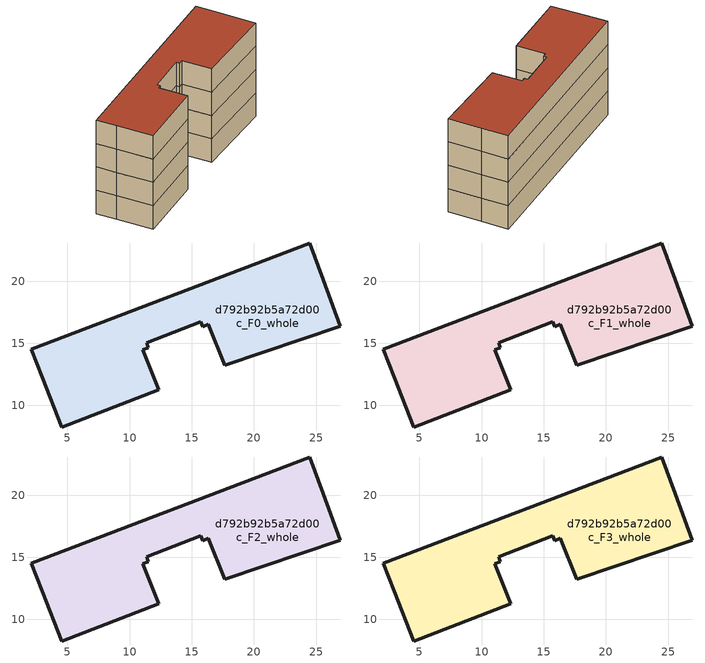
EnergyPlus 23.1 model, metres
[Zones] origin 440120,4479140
d792b92b5a72d00c_F0_whole
 floor ground (EU_floor_Construction): 24.48,23.07 25.57,20.1 26.96,16.38 17.66,13.24 16.34,16.52 15.88,16.35 15.71,16.73 11.4,15.03 11.51,14.65 11.07,14.48 12.33,11.27 4.54,8.27 2.96,12.26 2.08,14.54 z0
 wall outside (EU_wall_Construction): 4.54,8.27 12.33,11.27 11.07,14.48 11.51,14.65 11.4,15.03 15.71,16.73 15.88,16.35 16.34,16.52 17.66,13.24 26.96,16.38 25.57,20.1 24.48,23.07 2.08,14.54 2.96,12.26 4.54,8.27 z0:3
d792b92b5a72d00c_F1_whole
 floor to d792b92b5a72d00c_F0_whole (EU_floor_Construction): 24.48,23.07 25.57,20.1 26.96,16.38 17.66,13.24 16.34,16.52 15.88,16.35 15.71,16.73 11.4,15.03 11.51,14.65 11.07,14.48 12.33,11.27 4.54,8.27 2.96,12.26 2.08,14.54 z3
 wall outside (EU_wall_Construction): 4.54,8.27 12.33,11.27 11.07,14.48 11.51,14.65 11.4,15.03 15.71,16.73 15.88,16.35 16.34,16.52 17.66,13.24 26.96,16.38 25.57,20.1 24.48,23.07 2.08,14.54 2.96,12.26 4.54,8.27 z3:6
d792b92b5a72d00c_F2_whole
 floor to d792b92b5a72d00c_F1_whole (EU_floor_Construction): 24.48,23.07 25.57,20.1 26.96,16.38 17.66,13.24 16.34,16.52 15.88,16.35 15.71,16.73 11.4,15.03 11.51,14.65 11.07,14.48 12.33,11.27 4.54,8.27 2.96,12.26 2.08,14.54 z6
 wall outside (EU_wall_Construction): 4.54,8.27 12.33,11.27 11.07,14.48 11.51,14.65 11.4,15.03 15.71,16.73 15.88,16.35 16.34,16.52 17.66,13.24 26.96,16.38 25.57,20.1 24.48,23.07 2.08,14.54 2.96,12.26 4.54,8.27 z6:9
d792b92b5a72d00c_F3_whole
 floor to d792b92b5a72d00c_F2_whole (EU_floor_Construction): 24.48,23.07 25.57,20.1 26.96,16.38 17.66,13.24 16.34,16.52 15.88,16.35 15.71,16.73 11.4,15.03 11.51,14.65 11.07,14.48 12.33,11.27 4.54,8.27 2.96,12.26 2.08,14.54 z9
 wall outside (EU_wall_Construction): 4.54,8.27 12.33,11.27 11.07,14.48 11.51,14.65 11.4,15.03 15.71,16.73 15.88,16.35 16.34,16.52 17.66,13.24 26.96,16.38 25.57,20.1 24.48,23.07 2.08,14.54 2.96,12.26 4.54,8.27 z9:12
 roof outside (EU_roof_Construction): 26.96,16.38 25.57,20.1 24.48,23.07 2.08,14.54 2.96,12.26 4.54,8.27 12.33,11.27 11.07,14.48 11.51,14.65 11.4,15.03 15.71,16.73 15.88,16.35 16.34,16.52 17.66,13.24 z12
[Building]
EU S2 Campaign: North Axis=0; Terrain=City; Solar Distribution=FullExterior
[Site:Location]
Madrid: Latitude=40.5; Longitude=-3.5; Time Zone=1; Elevation=609
[SizingPeriod:WeatherFileDays]
AnnualSizingPeriod: Begin Month=1; Begin Day of Month=1; End Month=12; End Day of Month=31; Day of Week for Start Day=Monday; Use Weather File Daylight Saving Period=No; Use Weather File Rain and Snow Indicators=No
[MATERIAL]
EU_InternalMass_Material: Roughness=MediumRough; Thickness=0.1; Conductivity=1; Density=1800; Specific Heat=900; Thermal Absorptance=0.9; Solar Absorptance=0.7; Visible Absorptance=0.7
[MATERIAL:NOMASS] Roughness=MediumRough; Thermal Absorptance=0.9; Solar Absorptance=0.7; Visible Absorptance=0.7
Name | Thermal Resistance
EU_wall_NoMass | 1.60022
EU_roof_NoMass | 1.57597
EU_floor_NoMass | 0.470652
[CONSTRUCTION]
EU_wall_Construction: EU_wall_NoMass
EU_roof_Construction: EU_roof_NoMass
EU_floor_Construction: EU_floor_NoMass
EU_InternalMass_Construction: EU_InternalMass_Material
[ZONE] Type=1; Multiplier=1; Ceiling Height=autocalculate; Floor Area=autocalculate; Part of Total Floor Area=Yes
Name | Volume
d792b92b5a72d00c_F0_whole | 423.969
d792b92b5a72d00c_F1_whole; d792b92b5a72d00c_F2_whole; d792b92b5a72d00c_F3_whole | 423.968
[INTERNALMASS] Construction=EU_InternalMass_Construction; Surface Area=141.323
Name | Zone or ZoneList
d792b92b5a72d00c_F0_whole_EU_InternalMass | d792b92b5a72d00c_F0_whole
d792b92b5a72d00c_F1_whole_EU_InternalMass | d792b92b5a72d00c_F1_whole
d792b92b5a72d00c_F2_whole_EU_InternalMass | d792b92b5a72d00c_F2_whole
d792b92b5a72d00c_F3_whole_EU_InternalMass | d792b92b5a72d00c_F3_whole
[OTHEREQUIPMENT] Fuel Type=Electricity; Design Level Calculation Method=Watts/Area; Power per Zone Floor Area=1; Fraction Latent=0; Fraction Radiant=0; Fraction Lost=0; Carbon Dioxide Generation Rate=0; EndUse Subcategory=EU_Step8_InternalGains
Name | Zone or ZoneList or Space or SpaceList | Schedule
EU_Step8_InternalGain_d792b92b5a72d00c_F0_whole_f000 | d792b92b5a72d00c_F0_whole | EU_Step8_GainSchedule_d792b92b5a72d00c_F0_whole_f000
EU_Step8_InternalGain_d792b92b5a72d00c_F1_whole_f000 | d792b92b5a72d00c_F1_whole | EU_Step8_GainSchedule_d792b92b5a72d00c_F1_whole_f000
EU_Step8_InternalGain_d792b92b5a72d00c_F2_whole_f000 | d792b92b5a72d00c_F2_whole | EU_Step8_GainSchedule_d792b92b5a72d00c_F2_whole_f000
EU_Step8_InternalGain_d792b92b5a72d00c_F3_whole_f000 | d792b92b5a72d00c_F3_whole | EU_Step8_GainSchedule_d792b92b5a72d00c_F3_whole_f000
[ZONEVENTILATION:DESIGNFLOWRATE] Schedule=EU_AlwaysOn; Design Flow Rate Calculation Method=AirChanges/Hour; Air Changes per Hour=0.480704; Ventilation Type=Natural; Fan Pressure Rise=0; Fan Total Efficiency=1; Constant Term Coefficient=1; Temperature Term Coefficient=0; Velocity Term Coefficient=0; Velocity Squared Term Coefficient=0; Minimum Indoor Temperature=-100; Maximum Indoor Temperature=100; Delta Temperature=-100; Minimum Outdoor Temperature=-100; Maximum Outdoor Temperature=100; Maximum Wind Speed=40
Name | Zone or ZoneList or Space or SpaceList
EU_ConstantAir_d792b92b5a72d00c_F0_whole | d792b92b5a72d00c_F0_whole
EU_ConstantAir_d792b92b5a72d00c_F1_whole | d792b92b5a72d00c_F1_whole
EU_ConstantAir_d792b92b5a72d00c_F2_whole | d792b92b5a72d00c_F2_whole
EU_ConstantAir_d792b92b5a72d00c_F3_whole | d792b92b5a72d00c_F3_whole
[HVACTEMPLATE:THERMOSTAT] Constant Heating Setpoint=20; Constant Cooling Setpoint=50
EU_HeatOnly_d792b92b5a72d00c_F0_whole; EU_HeatOnly_d792b92b5a72d00c_F1_whole; EU_HeatOnly_d792b92b5a72d00c_F2_whole; EU_HeatOnly_d792b92b5a72d00c_F3_whole
[HVACTEMPLATE:ZONE:IDEALLOADSAIRSYSTEM] System Availability Schedule=EU_AlwaysOn; Maximum Heating Supply Air Temperature=50; Minimum Cooling Supply Air Temperature=13; Maximum Heating Supply Air Humidity Ratio=0.0156; Minimum Cooling Supply Air Humidity Ratio=0.0077; Heating Limit=NoLimit; Cooling Limit=NoLimit; Heating Availability Schedule=EU_AlwaysOn; Cooling Availability Schedule=EU_CoolingOff; Dehumidification Control Type=ConstantSensibleHeatRatio; Cooling Sensible Heat Ratio=0.7; Dehumidification Setpoint=60; Humidification Control Type=None; Humidification Setpoint=30; Outdoor Air Method=None; Outdoor Air Flow Rate per Person=0.00944; Outdoor Air Flow Rate per Zone Floor Area=0; Outdoor Air Flow Rate per Zone=0; Demand Controlled Ventilation Type=None; Outdoor Air Economizer Type=NoEconomizer; Heat Recovery Type=None; Sensible Heat Recovery Effectiveness=0.7; Latent Heat Recovery Effectiveness=0.65
Name | Template Thermostat
d792b92b5a72d00c_F0_whole | EU_HeatOnly_d792b92b5a72d00c_F0_whole
d792b92b5a72d00c_F1_whole | EU_HeatOnly_d792b92b5a72d00c_F1_whole
d792b92b5a72d00c_F2_whole | EU_HeatOnly_d792b92b5a72d00c_F2_whole
d792b92b5a72d00c_F3_whole | EU_HeatOnly_d792b92b5a72d00c_F3_whole
[SIZING:ZONE] Zone Cooling Design Supply Air Temperature Input Method=SupplyAirTemperature; Zone Cooling Design Supply Air Temperature=13; Zone Heating Design Supply Air Temperature Input Method=SupplyAirTemperature; Zone Heating Design Supply Air Temperature=50; Zone Cooling Design Supply Air Humidity Ratio=0.008; Zone Heating Design Supply Air Humidity Ratio=0.008; Cooling Design Air Flow Method=DesignDay; Cooling Design Air Flow Rate=0; Cooling Minimum Air Flow per Zone Floor Area=0.000762; Cooling Minimum Air Flow=0; Cooling Minimum Air Flow Fraction=0.2; Heating Design Air Flow Method=DesignDay; Heating Design Air Flow Rate=0; Heating Maximum Air Flow per Zone Floor Area=0.002032; Heating Maximum Air Flow=0.141576; Heating Maximum Air Flow Fraction=0.3; Account for Dedicated Outdoor Air System=No; Dedicated Outdoor Air System Control Strategy=NeutralSupplyAir; Dedicated Outdoor Air Low Setpoint Temperature for Design=autosize; Dedicated Outdoor Air High Setpoint Temperature for Design=autosize; Zone Load Sizing Method=Sensible Load Only No Latent Load; Zone Latent Cooling Design Supply Air Humidity Ratio Input Method=HumidityRatioDifference; Zone Cooling Design Supply Air Humidity Ratio Difference=0.005; Zone Latent Heating Design Supply Air Humidity Ratio Input Method=HumidityRatioDifference; Zone Humidification Design Supply Air Humidity Ratio Difference=0.005
d792b92b5a72d00c_F0_whole; d792b92b5a72d00c_F1_whole; d792b92b5a72d00c_F2_whole; d792b92b5a72d00c_F3_whole
[SCHEDULE:CONSTANT]
Name | Hourly Value
EU_AlwaysOn | 1
EU_CoolingOff | 0
[SCHEDULE:FILE] Column Number=1; Rows to Skip at Top=0; Number of Hours of Data=8760; Column Separator=Comma; Interpolate to Timestep=No; Minutes per Item=60; Adjust Schedule for Daylight Savings=Yes
Name | File
EU_Step8_GainSchedule_d792b92b5a72d00c_F0_whole_f000 | C:\Users\o_iseri\Desktop\OpenUBEM\openubem\outputs\eu_evidence\EU-11\ES-MAD-BERRUGUETE\idfs\d792b92b5a72d00c\d792b92b5a72d00c_F0_whole_f000_gain.csv
EU_Step8_GainSchedule_d792b92b5a72d00c_F1_whole_f000 | C:\Users\o_iseri\Desktop\OpenUBEM\openubem\outputs\eu_evidence\EU-11\ES-MAD-BERRUGUETE\idfs\d792b92b5a72d00c\d792b92b5a72d00c_F1_whole_f000_gain.csv
EU_Step8_GainSchedule_d792b92b5a72d00c_F2_whole_f000 | C:\Users\o_iseri\Desktop\OpenUBEM\openubem\outputs\eu_evidence\EU-11\ES-MAD-BERRUGUETE\idfs\d792b92b5a72d00c\d792b92b5a72d00c_F2_whole_f000_gain.csv
EU_Step8_GainSchedule_d792b92b5a72d00c_F3_whole_f000 | C:\Users\o_iseri\Desktop\OpenUBEM\openubem\outputs\eu_evidence\EU-11\ES-MAD-BERRUGUETE\idfs\d792b92b5a72d00c\d792b92b5a72d00c_F3_whole_f000_gain.csv
